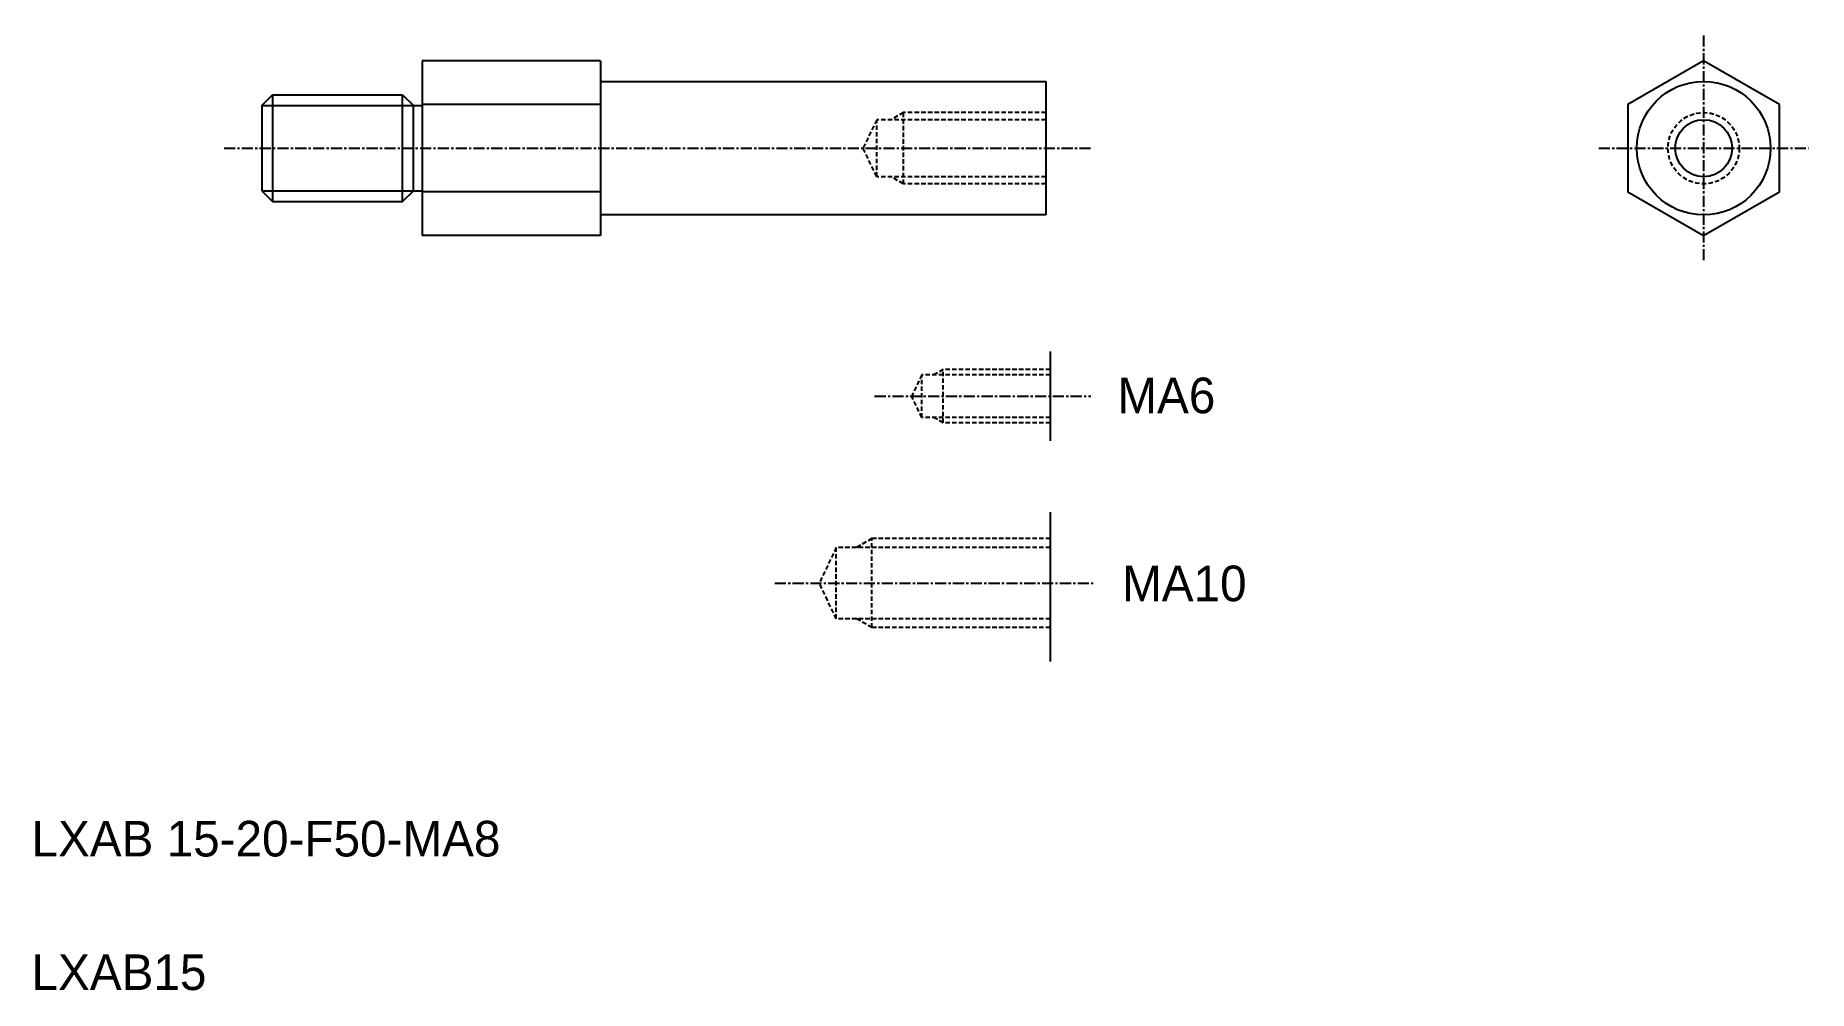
# Model space of a CAD drawing. Extents: x -52 to 147, y 87 to 194.
import ezdxf

# ---------------------------------------------------------------- set-up
doc = ezdxf.new("R2010")
doc.units = 0
doc.linetypes.add('CENTER', pattern=[2, 1.25, -0.25, 0.25, -0.25])
doc.linetypes.add('DASHED', pattern=[0.75, 0.5, -0.25])
doc.layers.get('0').update_dxf_attribs({"linetype": 'CONTINUOUS'})
doc.layers.add('CENTER', color=1, linetype='CENTER')

msp = doc.modelspace()

# ---------------------------------------------------------------- linework, layer by layer
at = {"color": 7, "linetype": 'CONTINUOUS'}
for p, q in [((-8.29, 191.55), (-8.29, 171.92)), ((11.71, 191.55), (-8.29, 191.55)), ((11.71, 191.55), (11.71, 181.73)), ((11.71, 189.43), (11.71, 184.03)), ((11.91, 189.23), (61.71, 189.23)), ((39.36, 189.23), (39.36, 189.23)), ((46.81, 189.23), (46.81, 189.23)), ((61.71, 189.23), (61.71, 174.23)), ((-26.29, 186.53), (-25.09, 187.73)), ((-25.09, 187.73), (-25.09, 175.73)), ((-25.09, 187.73), (-10.49, 187.73)), ((-10.49, 175.73), (-10.49, 187.73)), ((-10.49, 187.73), (-9.29, 186.53)), ((-26.29, 186.53), (-26.29, 176.93)), ((-9.29, 176.93), (-9.29, 186.53)), ((-9.29, 186.53), (-8.29, 186.53)), ((11.71, 186.64), (-8.29, 186.64)), ((11.71, 184.03), (11.71, 171.92)), ((-26.29, 176.93), (-25.09, 175.73)), ((-25.09, 175.73), (-10.49, 175.73)), ((-10.49, 175.73), (-9.29, 176.93)), ((-9.29, 176.93), (-8.29, 176.93)), ((11.71, 176.83), (-8.29, 176.83)), ((61.71, 174.23), (11.91, 174.23)), ((11.71, 171.92), (-8.29, 171.92)), ((62.18, 158.88), (62.18, 148.88)), ((62.18, 140.85), (62.18, 124.09))]:
    msp.add_line(p, q, dxfattribs=at)
at = {"color": 3, "linetype": 'CONTINUOUS'}
for p, q in [((-26.29, 186.53), (-9.29, 186.53)), ((-26.29, 176.93), (-9.29, 176.93))]:
    msp.add_line(p, q, dxfattribs=at)
at = {"color": 3, "linetype": 'DASHED'}
for p, q in [((45.71, 185.73), (44.32, 184.93)), ((45.71, 177.73), (45.71, 185.73)), ((61.71, 185.73), (45.71, 185.73)), ((42.71, 184.93), (41.18, 181.73)), ((42.71, 178.53), (42.71, 184.93)), ((61.71, 184.93), (42.71, 184.93)), ((42.71, 178.53), (41.18, 181.73)), ((61.71, 178.53), (42.71, 178.53)), ((45.71, 177.73), (44.32, 178.53)), ((61.71, 177.73), (45.71, 177.73)), ((47.78, 156.28), (46.64, 153.88)), ((62.18, 156.28), (47.78, 156.28)), ((47.78, 151.48), (47.78, 156.28)), ((50.18, 156.88), (49.14, 156.28)), ((62.18, 156.88), (50.18, 156.88)), ((50.18, 150.88), (50.18, 156.88)), ((47.78, 151.48), (46.64, 153.88)), ((62.18, 151.48), (47.78, 151.48)), ((50.18, 150.88), (49.14, 151.48)), ((62.18, 150.88), (50.18, 150.88)), ((42.18, 137.88), (40.45, 136.88)), ((42.18, 127.88), (42.18, 137.88)), ((62.18, 137.88), (42.18, 137.88)), ((38.18, 136.88), (36.27, 132.88)), ((38.18, 128.88), (38.18, 136.88)), ((62.18, 136.88), (38.18, 136.88)), ((38.18, 128.88), (36.27, 132.88)), ((62.18, 128.88), (38.18, 128.88)), ((42.18, 127.88), (40.45, 128.88)), ((62.18, 127.88), (42.18, 127.88))]:
    msp.add_line(p, q, dxfattribs=at)
at = {"color": 7, "linetype": 'CONTINUOUS'}
msp.add_lwpolyline([(144.02, 186.64), (135.52, 191.55), (127.02, 186.64), (127.02, 176.83), (135.52, 171.92), (144.02, 176.83)], close=True, dxfattribs=at)
for radius in [7.5, 3.2]:
    msp.add_circle((135.52, 181.73), radius, dxfattribs=at)
at = {"color": 3, "linetype": 'DASHED'}
msp.add_circle((135.52, 181.73), 4, dxfattribs=at)
at = {"color": 7, "linetype": 'CONTINUOUS'}
for centre, start, end in [((11.91, 189.43), 180, 270), ((11.91, 174.03), 90, 180)]:
    msp.add_arc(centre, 0.2, start, end, dxfattribs=at)
at = {"layer": 'CENTER', "color": 1, "linetype": 'CENTER'}
for p, q in [((135.52, 194.39), (135.52, 169.08)), ((-30.54, 181.73), (66.72, 181.73)), ((123.75, 181.73), (147.29, 181.73)), ((42.48, 153.88), (66.74, 153.88)), ((31.27, 132.88), (67.19, 132.88))]:
    msp.add_line(p, q, dxfattribs=at)

# ---------------------------------------------------------------- texts
at = {"color": 7, "linetype": 'CONTINUOUS'}
for s, p in [('MA6', (69.72, 151.96)), ('MA10', (70.25, 130.85)), ('LXAB 15-20-F50-MA8', (-52.14, 102.18)), ('LXAB15', (-52.14, 87.18))]:
    msp.add_text(s, height=4, dxfattribs=at).set_placement(p)

doc.saveas('drawing.dxf')
